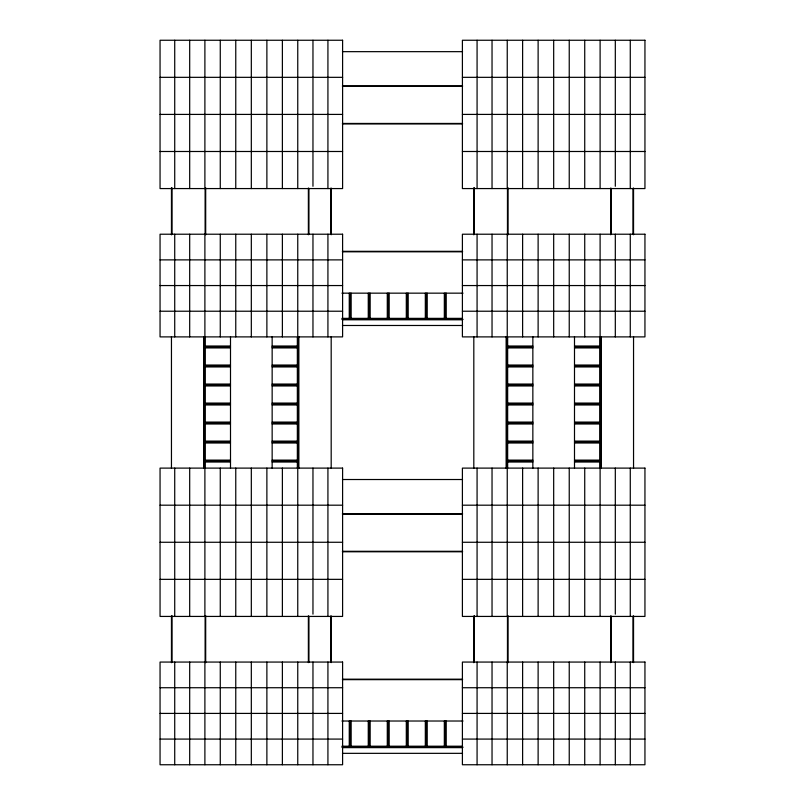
<?xml version="1.0" encoding="UTF-8"?>
<svg xmlns="http://www.w3.org/2000/svg" width="805" height="805" viewBox="0 0 805 805"><rect width="100%" height="100%" fill="white"/><g stroke="black" fill="none" stroke-linecap="round" stroke-linejoin="round"><path stroke-width="1.21" d="M342.447 51.661L462.553 51.661M160.054 77.33L342.598 77.33M462.402 77.33L644.946 77.33M342.397 85.883L462.603 85.883M342.447 86.366L462.553 86.366M160.054 114.411L342.598 114.411M462.402 114.411L644.946 114.411M342.447 123.447L462.553 123.447M342.397 123.92L462.603 123.92M160.054 151.491L342.598 151.491M462.402 151.491L644.946 151.491M342.397 251.321L462.603 251.321M342.447 251.804L462.553 251.804M160.054 259.884L342.598 259.884M462.402 259.884L644.946 259.884M160.054 285.554L342.598 285.554M462.402 285.554L644.946 285.554M341.924 293.161L463.046 293.161M160.054 311.223L342.598 311.223M462.402 311.223L644.946 311.223M341.924 318.357L349.259 318.357M351.161 318.357L368.267 318.357M370.169 318.357L387.286 318.357M389.187 318.357L406.304 318.357M408.205 318.357L425.322 318.357M427.224 318.357L444.33 318.357M446.232 318.357L462.13 318.357M341.924 319.303L463.046 319.303M342.397 319.786L462.603 319.786M342.447 325.482L462.553 325.482M204.359 346.019L230.502 346.019M272.15 346.019L298.293 346.019M506.707 346.019L532.85 346.019M574.498 346.019L600.641 346.019M204.359 346.975L230.502 346.975M272.15 346.975L298.293 346.975M506.707 346.975L532.85 346.975M574.498 346.975L600.641 346.975M204.359 347.921L230.502 347.921M272.15 347.921L298.293 347.921M506.707 347.921L532.85 347.921M574.498 347.921L600.641 347.921M204.359 365.037L230.502 365.037M272.15 365.037L298.293 365.037M506.707 365.037L532.85 365.037M574.498 365.037L600.641 365.037M204.359 365.993L230.502 365.993M272.15 365.993L298.293 365.993M506.707 365.993L532.85 365.993M574.498 365.993L600.641 365.993M204.359 366.939L230.502 366.939M272.15 366.939L298.293 366.939M506.707 366.939L532.85 366.939M574.498 366.939L600.641 366.939M204.359 384.055L230.502 384.055M272.15 384.055L298.293 384.055M506.707 384.055L532.85 384.055M574.498 384.055L600.641 384.055M204.359 385.001L230.502 385.001M272.15 385.001L298.293 385.001M506.707 385.001L532.85 385.001M574.498 385.001L600.641 385.001M204.359 385.957L230.502 385.957M272.15 385.957L298.293 385.957M506.707 385.957L532.85 385.957M574.498 385.957L600.641 385.957M204.359 403.074L230.502 403.074M272.15 403.074L298.293 403.074M506.707 403.074L532.85 403.074M574.498 403.074L600.641 403.074M204.359 404.019L230.502 404.019M272.15 404.019L298.293 404.019M506.707 404.019L532.85 404.019M574.498 404.019L600.641 404.019M204.359 404.975L230.502 404.975M272.15 404.975L298.293 404.975M506.707 404.975L532.85 404.975M574.498 404.975L600.641 404.975M204.359 422.082L230.502 422.082M272.15 422.082L298.293 422.082M506.707 422.082L532.85 422.082M574.498 422.082L600.641 422.082M204.359 423.038L230.502 423.038M272.15 423.038L298.293 423.038M506.707 423.038L532.85 423.038M574.498 423.038L600.641 423.038M204.359 423.983L230.502 423.983M272.15 423.983L298.293 423.983M506.707 423.983L532.85 423.983M574.498 423.983L600.641 423.983M204.359 441.1L230.502 441.1M272.15 441.1L298.293 441.1M506.707 441.1L532.85 441.1M574.498 441.1L600.641 441.1M204.359 442.056L230.502 442.056M272.15 442.056L298.293 442.056M506.707 442.056L532.85 442.056M574.498 442.056L600.641 442.056M204.359 443.002L230.502 443.002M272.15 443.002L298.293 443.002M506.707 443.002L532.85 443.002M574.498 443.002L600.641 443.002M204.359 460.118L230.502 460.118M272.15 460.118L298.293 460.118M506.707 460.118L532.85 460.118M574.498 460.118L600.641 460.118M204.359 461.064L230.502 461.064M272.15 461.064L298.293 461.064M506.707 461.064L532.85 461.064M574.498 461.064L600.641 461.064M204.359 462.02L230.502 462.02M272.15 462.02L298.293 462.02M506.707 462.02L532.85 462.02M574.498 462.02L600.641 462.02M342.447 479.518L462.553 479.518M160.054 505.188L342.598 505.188M462.402 505.188L644.946 505.188M342.397 513.741L462.603 513.741M342.447 514.214L462.553 514.214M160.054 542.268L342.598 542.268M462.402 542.268L644.946 542.268M342.447 551.294L462.553 551.294M342.397 551.777L462.603 551.777M160.054 579.348L342.598 579.348M462.402 579.348L644.946 579.348M342.397 679.179L462.603 679.179M342.447 679.651L462.553 679.651M160.054 687.732L342.598 687.732M462.402 687.732L644.946 687.732M160.054 713.411L342.598 713.411M462.402 713.411L644.946 713.411M341.924 721.018L463.046 721.018M160.054 739.081L342.598 739.081M462.402 739.081L644.946 739.081M341.924 746.205L349.259 746.205M351.161 746.205L368.267 746.205M370.169 746.205L387.286 746.205M389.187 746.205L406.304 746.205M408.205 746.205L425.322 746.205M427.224 746.205L444.33 746.205M446.232 746.205L462.13 746.205M341.924 747.161L463.046 747.161M342.397 747.634L462.603 747.634M342.447 753.339L462.553 753.339M633.545 188.028L633.545 234.758M633.545 336.752L633.545 468.248M633.545 615.875L633.545 662.616M632.971 188.37L632.971 234.416M632.971 616.217L632.971 662.274M630.275 40.25L630.275 188.571M630.275 234.215L630.275 336.893M630.275 468.108L630.275 616.429M630.275 662.062L630.275 764.75M615.312 40.25L615.312 186.287M615.312 234.215L615.312 336.893M615.312 468.108L615.312 614.145M615.312 662.062L615.312 764.75M611.297 188.37L611.297 234.416M611.297 616.217L611.297 662.274M610.723 188.028L610.723 234.758M610.723 615.875L610.723 662.616M601.214 336.701L601.214 468.299M600.641 336.721L600.641 468.248M600.107 40.25L600.107 188.571M600.107 234.215L600.107 336.893M600.107 468.108L600.107 616.429M600.107 662.062L600.107 764.75M599.695 337.466L599.695 346.019M599.695 347.921L599.695 365.037M599.695 366.939L599.695 384.055M599.695 385.957L599.695 403.074M599.695 404.975L599.695 422.082M599.695 423.983L599.695 441.1M599.695 443.002L599.695 460.118M599.695 462.02L599.695 468.128M584.732 40.25L584.732 188.571M584.732 234.215L584.732 336.893M584.732 468.108L584.732 616.429M584.732 662.062L584.732 764.75M574.498 336.762L574.498 468.128M569.236 40.25L569.236 188.571M569.236 234.215L569.236 336.893M569.236 468.108L569.236 616.429M569.236 662.062L569.236 764.75M553.679 40.25L553.679 188.571M553.679 234.215L553.679 336.893M553.679 468.108L553.679 616.429M553.679 662.062L553.679 764.75M538.122 40.25L538.122 188.571M538.122 234.215L538.122 336.893M538.122 468.108L538.122 616.429M538.122 662.062L538.122 764.75M532.85 336.762L532.85 468.128M522.616 40.25L522.616 188.571M522.616 234.215L522.616 336.893M522.616 468.108L522.616 616.429M522.616 662.062L522.616 764.75M508.036 187.736L508.036 234.849M508.036 615.644L508.036 662.706M507.653 337.466L507.653 346.019M507.653 347.921L507.653 365.037M507.653 366.939L507.653 384.055M507.653 385.957L507.653 403.074M507.653 404.975L507.653 422.082M507.653 423.983L507.653 441.1M507.653 443.002L507.653 460.118M507.653 462.02L507.653 468.128M507.462 188.37L507.462 234.416M507.462 616.217L507.462 662.274M507.241 40.25L507.241 188.571M507.241 234.215L507.241 336.893M507.241 468.108L507.241 616.429M507.241 662.062L507.241 764.75M506.707 336.762L506.707 468.128M506.134 336.701L506.134 468.299M492.036 40.25L492.036 188.571M492.036 234.215L492.036 336.893M492.036 468.108L492.036 616.429M492.036 662.062L492.036 764.75M477.073 40.25L477.073 188.571M477.073 234.215L477.073 336.893M477.073 468.108L477.073 616.429M477.073 662.062L477.073 764.75M474.376 187.786L474.376 234.305M474.376 615.644L474.376 662.163M473.813 187.736L473.813 234.849M473.813 336.752L473.813 468.248M473.813 616.107L473.813 662.706M446.232 293.161L446.232 319.303M446.232 721.018L446.232 747.161M445.286 293.161L445.286 319.303M445.286 721.018L445.286 747.161M444.33 293.161L444.33 319.303M444.33 721.018L444.33 747.161M427.224 293.161L427.224 319.303M427.224 721.018L427.224 747.161M426.268 293.161L426.268 319.303M426.268 721.018L426.268 747.161M425.322 293.161L425.322 319.303M425.322 721.018L425.322 747.161M408.205 293.161L408.205 319.303M408.205 721.018L408.205 747.161M407.25 293.161L407.25 319.303M407.25 721.018L407.25 747.161M406.304 293.161L406.304 319.303M406.304 721.018L406.304 747.161M389.187 293.161L389.187 319.303M389.187 721.018L389.187 747.161M388.241 293.161L388.241 319.303M388.241 721.018L388.241 747.161M387.286 293.161L387.286 319.303M387.286 721.018L387.286 747.161M370.169 293.161L370.169 319.303M370.169 721.018L370.169 747.161M369.223 293.161L369.223 319.303M369.223 721.018L369.223 747.161M368.267 293.161L368.267 319.303M368.267 721.018L368.267 747.161M351.161 293.161L351.161 319.303M351.161 721.018L351.161 747.161M350.205 293.161L350.205 319.303M350.205 721.018L350.205 747.161M349.259 293.161L349.259 319.303M349.259 721.018L349.259 747.161M331.187 188.028L331.187 234.758M331.187 336.752L331.187 468.248M331.187 615.875L331.187 662.616M330.624 188.37L330.624 234.416M330.624 616.217L330.624 662.274M327.927 40.25L327.927 188.571M327.927 234.215L327.927 336.893M327.927 468.108L327.927 616.429M327.927 662.062L327.927 764.75M312.964 40.25L312.964 186.287M312.964 234.215L312.964 336.893M312.964 468.108L312.964 614.145M312.964 662.062L312.964 764.75M308.939 188.37L308.939 234.416M308.939 616.217L308.939 662.274M308.375 188.028L308.375 234.758M308.375 615.875L308.375 662.616M298.866 336.752L298.866 468.248M298.293 336.762L298.293 468.128M297.759 40.25L297.759 188.571M297.759 234.215L297.759 336.893M297.759 468.108L297.759 616.429M297.759 662.062L297.759 764.75M297.347 337.466L297.347 346.019M297.347 347.921L297.347 365.037M297.347 366.939L297.347 384.055M297.347 385.957L297.347 403.074M297.347 404.975L297.347 422.082M297.347 423.983L297.347 441.1M297.347 443.002L297.347 460.118M297.347 462.02L297.347 468.128M282.384 40.25L282.384 188.571M282.384 234.215L282.384 336.893M282.384 468.108L282.384 616.429M282.384 662.062L282.384 764.75M272.15 336.762L272.15 468.128M266.878 40.25L266.878 188.571M266.878 234.215L266.878 336.893M266.878 468.108L266.878 616.429M266.878 662.062L266.878 764.75M251.321 40.25L251.321 188.571M251.321 234.215L251.321 336.893M251.321 468.108L251.321 616.429M251.321 662.062L251.321 764.75M235.764 40.25L235.764 188.571M235.764 234.215L235.764 336.893M235.764 468.108L235.764 616.429M235.764 662.062L235.764 764.75M230.502 336.762L230.502 468.128M220.268 40.25L220.268 188.571M220.268 234.215L220.268 336.893M220.268 468.108L220.268 616.429M220.268 662.062L220.268 764.75M205.688 187.736L205.688 234.849M205.688 615.644L205.688 662.706M205.305 337.466L205.305 346.019M205.305 347.921L205.305 365.037M205.305 366.939L205.305 384.055M205.305 385.957L205.305 403.074M205.305 404.975L205.305 422.082M205.305 423.983L205.305 441.1M205.305 443.002L205.305 460.118M205.305 462.02L205.305 468.128M205.114 188.37L205.114 234.416M205.114 616.217L205.114 662.274M204.893 40.25L204.893 188.571M204.893 234.215L204.893 336.893M204.893 468.108L204.893 616.429M204.893 662.062L204.893 764.75M204.359 336.762L204.359 468.128M203.786 336.752L203.786 468.248M189.688 40.25L189.688 188.571M189.688 234.215L189.688 336.893M189.688 468.108L189.688 616.429M189.688 662.062L189.688 764.75M174.725 40.25L174.725 188.571M174.725 234.215L174.725 336.893M174.725 468.108L174.725 616.429M174.725 662.062L174.725 764.75M172.029 187.786L172.029 234.305M172.029 615.644L172.029 662.163M171.455 187.736L171.455 234.849M171.455 336.752L171.455 468.248M171.455 616.107L171.455 662.706M342.598 40.25L160.054 40.25L160.054 188.571L342.598 188.571L342.598 40.25M644.946 40.25L462.402 40.25L462.402 188.571L644.946 188.571L644.946 40.25M342.598 234.215L160.054 234.215L160.054 336.893L342.598 336.893L342.598 234.215M644.946 234.215L462.402 234.215L462.402 336.893L644.946 336.893L644.946 234.215M342.598 468.108L160.054 468.108L160.054 616.429L342.598 616.429L342.598 468.108M644.946 468.108L462.402 468.108L462.402 616.429L644.946 616.429L644.946 468.108M342.598 662.062L160.054 662.062L160.054 764.75L342.598 764.75L342.598 662.062M644.946 662.062L462.402 662.062L462.402 764.75L644.946 764.75L644.946 662.062"/></g></svg>
